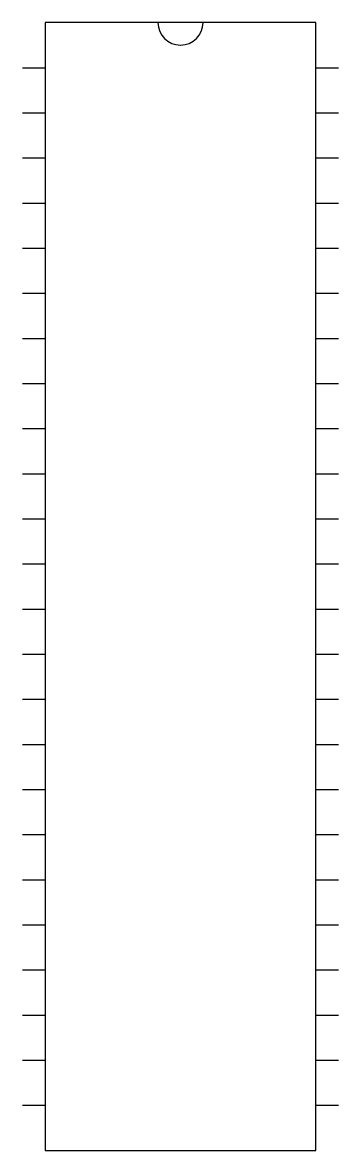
# Model space of a CAD drawing. Extents: x 6.5 to 7.2, y 3.3 to 5.8.
import ezdxf

# ---------------------------------------------------------------- set-up
doc = ezdxf.new("R2010")
doc.units = 0
doc.header["$MEASUREMENT"] = 0
doc.layers.get('0').update_dxf_attribs({"linetype": 'CONTINUOUS'})

msp = doc.modelspace()

# ---------------------------------------------------------------- linework, layer by layer
for p, q in [((7.15, 5.8), (6.55, 5.8)), ((6.55, 5.8), (6.55, 3.3)), ((7.15, 3.3), (7.15, 5.8)), ((6.5, 5.7), (6.55, 5.7)), ((7.15, 5.7), (7.2, 5.7)), ((6.5, 5.6), (6.55, 5.6)), ((7.15, 5.6), (7.2, 5.6)), ((6.5, 5.5), (6.55, 5.5)), ((7.15, 5.5), (7.2, 5.5)), ((6.5, 5.4), (6.55, 5.4)), ((7.15, 5.4), (7.2, 5.4)), ((6.5, 5.3), (6.55, 5.3)), ((7.15, 5.3), (7.2, 5.3)), ((6.5, 5.2), (6.55, 5.2)), ((7.15, 5.2), (7.2, 5.2)), ((6.5, 5.1), (6.55, 5.1)), ((7.15, 5.1), (7.2, 5.1)), ((6.5, 5), (6.55, 5)), ((7.15, 5), (7.2, 5)), ((6.5, 4.9), (6.55, 4.9)), ((7.15, 4.9), (7.2, 4.9)), ((6.5, 4.8), (6.55, 4.8)), ((7.15, 4.8), (7.2, 4.8)), ((6.5, 4.7), (6.55, 4.7)), ((7.15, 4.7), (7.2, 4.7)), ((6.5, 4.6), (6.55, 4.6)), ((7.15, 4.6), (7.2, 4.6)), ((6.5, 4.5), (6.55, 4.5)), ((7.15, 4.5), (7.2, 4.5)), ((6.5, 4.4), (6.55, 4.4)), ((7.15, 4.4), (7.2, 4.4)), ((6.5, 4.3), (6.55, 4.3)), ((7.15, 4.3), (7.2, 4.3)), ((6.5, 4.2), (6.55, 4.2)), ((7.15, 4.2), (7.2, 4.2)), ((6.5, 4.1), (6.55, 4.1)), ((7.15, 4.1), (7.2, 4.1)), ((6.5, 4), (6.55, 4)), ((7.15, 4), (7.2, 4)), ((6.5, 3.9), (6.55, 3.9)), ((7.15, 3.9), (7.2, 3.9)), ((6.5, 3.8), (6.55, 3.8)), ((7.15, 3.8), (7.2, 3.8)), ((6.5, 3.7), (6.55, 3.7)), ((7.15, 3.7), (7.2, 3.7)), ((6.5, 3.6), (6.55, 3.6)), ((7.15, 3.6), (7.2, 3.6)), ((6.5, 3.5), (6.55, 3.5)), ((7.15, 3.5), (7.2, 3.5)), ((6.5, 3.4), (6.55, 3.4)), ((7.15, 3.4), (7.2, 3.4)), ((6.55, 3.3), (7.15, 3.3))]:
    msp.add_line(p, q)
msp.add_arc((6.85, 5.8), 0.05, 180, 0)

doc.saveas('drawing.dxf')
